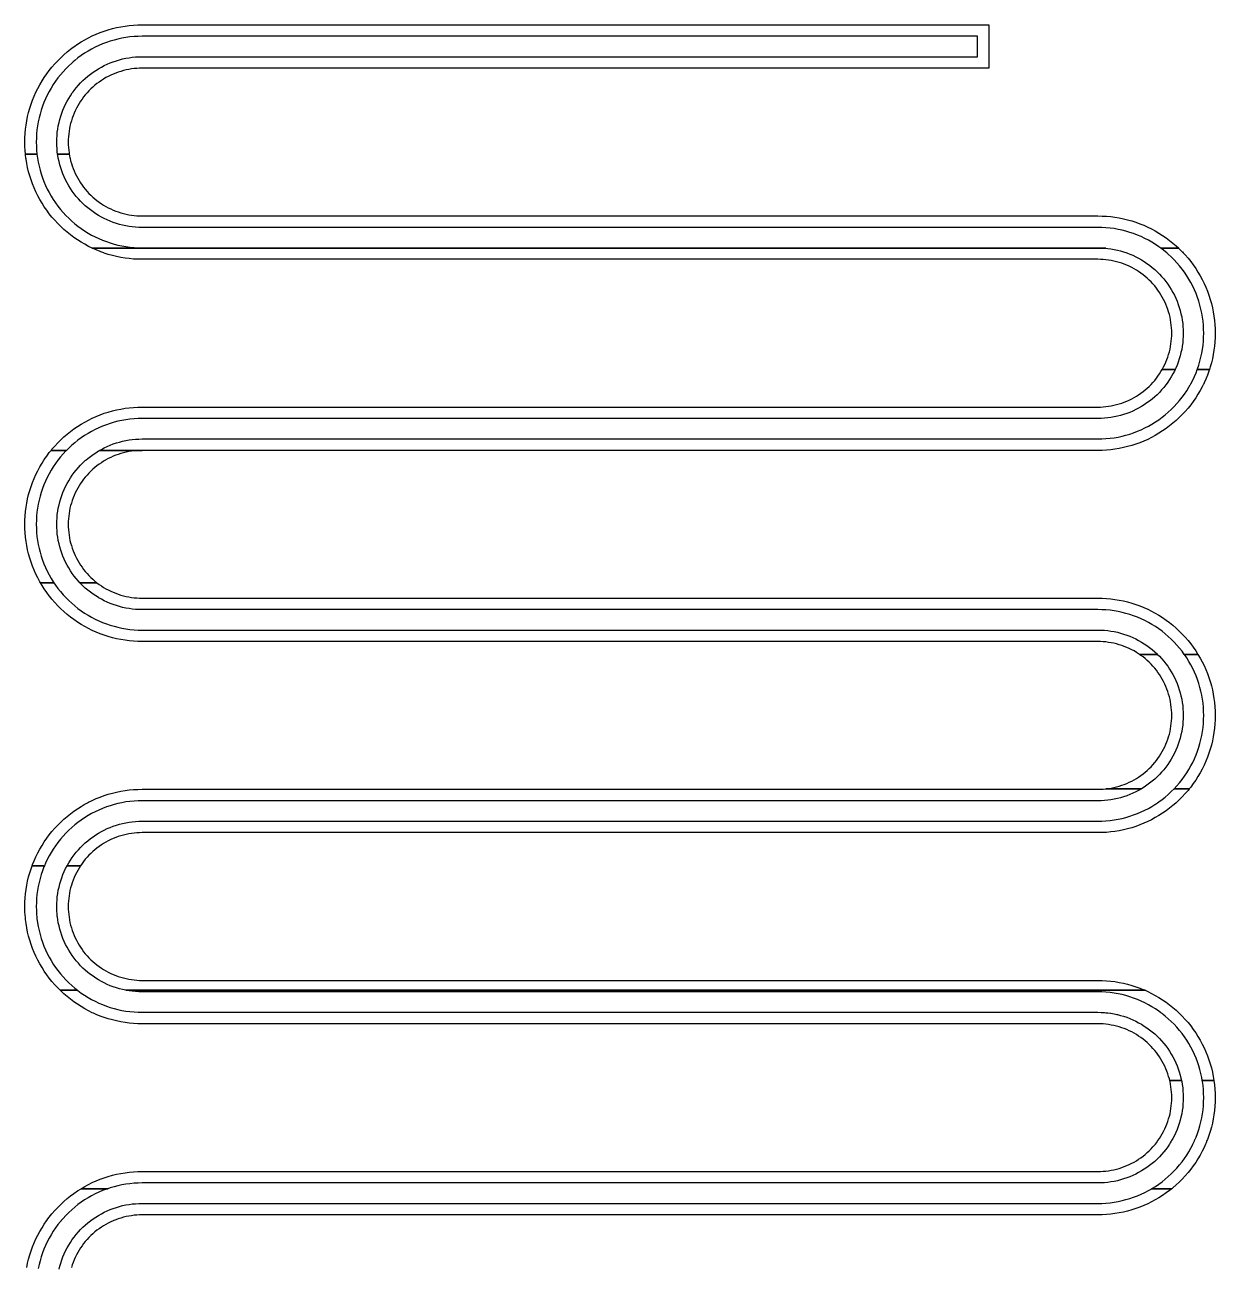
# Model space of a CAD drawing. Extents: x -4550 to 4550, y -4550 to 4550.
# Drawn here: x -2761 to -2139, y 703 to 1352 of the extents above; entities that cross this region are included whole.
import ezdxf

# ---------------------------------------------------------------- set-up
doc = ezdxf.new("R2010")
doc.units = 0
doc.layers.add('L1D0', color=3, linetype='CONTINUOUS')

msp = doc.modelspace()

# ---------------------------------------------------------------- linework, layer by layer
at = {"layer": 'L1D0'}
for points in [[(-2761.015, 1284.352), (-2761.186, 1286.222), (-2761.309, 1288.459), (-2761.35, 1290.7), (-2761.309, 1292.941), (-2761.186, 1295.178), (-2760.982, 1297.41), (-2760.696, 1299.633), (-2760.329, 1301.843), (-2759.882, 1304.039), (-2759.355, 1306.217), (-2758.749, 1308.375), (-2758.064, 1310.509), (-2757.302, 1312.616), (-2756.463, 1314.694), (-2755.549, 1316.74), (-2754.561, 1318.752), (-2753.5, 1320.726), (-2752.368, 1322.66), (-2751.166, 1324.551), (-2749.895, 1326.397), (-2748.558, 1328.196), (-2747.157, 1329.944), (-2745.692, 1331.64), (-2744.166, 1333.281), (-2742.581, 1334.866), (-2740.94, 1336.392), (-2739.244, 1337.857), (-2737.496, 1339.258), (-2736.1, 1340.295), (-2735.697, 1340.595), (-2733.851, 1341.866), (-2731.96, 1343.068), (-2730.026, 1344.2), (-2728.052, 1345.261), (-2726.04, 1346.249), (-2723.994, 1347.163), (-2721.916, 1348.002), (-2719.809, 1348.764), (-2717.675, 1349.449), (-2715.517, 1350.055), (-2713.339, 1350.582), (-2711.143, 1351.029), (-2708.933, 1351.396), (-2706.71, 1351.682), (-2704.478, 1351.886), (-2702.241, 1352.009), (-2700, 1352.05), (-2257, 1352.05), (-2257, 1329.35), (-2700, 1329.35), (-2701.412, 1329.324), (-2702.821, 1329.247), (-2704.227, 1329.118), (-2705.627, 1328.938), (-2707.02, 1328.707), (-2708.404, 1328.425), (-2709.776, 1328.093), (-2711.135, 1327.711), (-2712.479, 1327.28), (-2713.807, 1326.8), (-2715.116, 1326.271), (-2716.405, 1325.696), (-2717.672, 1325.073), (-2718.916, 1324.405), (-2720.134, 1323.691), (-2721.326, 1322.934), (-2722.489, 1322.134), (-2723.622, 1321.291), (-2724.723, 1320.408), (-2725.792, 1319.485), (-2726.826, 1318.524), (-2727.824, 1317.526), (-2728.785, 1316.492), (-2729.708, 1315.423), (-2730.591, 1314.322), (-2731.434, 1313.189), (-2732.234, 1312.026), (-2732.991, 1310.834), (-2733.705, 1309.616), (-2734.373, 1308.372), (-2734.996, 1307.105), (-2735.571, 1305.816), (-2736.1, 1304.507), (-2736.58, 1303.179), (-2737.011, 1301.835), (-2737.393, 1300.476), (-2737.725, 1299.104), (-2738.007, 1297.72), (-2738.238, 1296.327), (-2738.418, 1294.927), (-2738.547, 1293.521), (-2738.624, 1292.112), (-2738.65, 1290.7), (-2738.624, 1289.288), (-2738.547, 1287.879), (-2738.418, 1286.473), (-2738.238, 1285.073), (-2738.118, 1284.352), (-2744.19, 1284.352), (-2744.355, 1285.579), (-2744.519, 1287.282), (-2744.617, 1288.99), (-2744.65, 1290.7), (-2744.617, 1292.41), (-2744.519, 1294.118), (-2744.355, 1295.821), (-2744.127, 1297.516), (-2743.833, 1299.201), (-2743.476, 1300.874), (-2743.054, 1302.531), (-2742.569, 1304.172), (-2742.022, 1305.792), (-2741.413, 1307.391), (-2740.743, 1308.965), (-2740.014, 1310.512), (-2739.226, 1312.03), (-2738.38, 1313.517), (-2737.478, 1314.97), (-2736.521, 1316.388), (-2736.1, 1316.963), (-2735.51, 1317.768), (-2734.447, 1319.108), (-2733.334, 1320.407), (-2732.171, 1321.662), (-2730.962, 1322.871), (-2729.707, 1324.034), (-2728.408, 1325.147), (-2727.068, 1326.21), (-2725.688, 1327.221), (-2724.27, 1328.178), (-2722.817, 1329.08), (-2721.33, 1329.926), (-2719.812, 1330.714), (-2718.265, 1331.443), (-2716.691, 1332.113), (-2715.092, 1332.722), (-2713.472, 1333.269), (-2711.831, 1333.754), (-2710.174, 1334.176), (-2708.501, 1334.533), (-2706.816, 1334.827), (-2705.121, 1335.055), (-2703.418, 1335.219), (-2701.71, 1335.317), (-2700, 1335.35), (-2263, 1335.35), (-2263, 1346.05), (-2700, 1346.05), (-2702.12, 1346.009), (-2704.237, 1345.888), (-2706.348, 1345.685), (-2708.449, 1345.401), (-2710.538, 1345.038), (-2712.612, 1344.594), (-2714.667, 1344.071), (-2716.7, 1343.47), (-2718.709, 1342.792), (-2720.691, 1342.037), (-2722.642, 1341.207), (-2724.56, 1340.303), (-2726.442, 1339.326), (-2728.285, 1338.277), (-2730.086, 1337.159), (-2731.844, 1335.972), (-2733.555, 1334.719), (-2735.216, 1333.402), (-2736.1, 1332.644), (-2736.826, 1332.022), (-2738.381, 1330.581), (-2739.881, 1329.081), (-2741.322, 1327.526), (-2742.702, 1325.916), (-2744.019, 1324.255), (-2745.272, 1322.544), (-2746.459, 1320.786), (-2747.577, 1318.985), (-2748.626, 1317.142), (-2749.603, 1315.26), (-2750.507, 1313.342), (-2751.337, 1311.391), (-2752.092, 1309.409), (-2752.77, 1307.4), (-2753.371, 1305.367), (-2753.894, 1303.312), (-2754.338, 1301.238), (-2754.701, 1299.149), (-2754.985, 1297.048), (-2755.188, 1294.937), (-2755.309, 1292.82), (-2755.35, 1290.7), (-2755.309, 1288.58), (-2755.188, 1286.463), (-2754.985, 1284.352)], [(-2726.04, 1235.151), (-2728.052, 1236.139), (-2730.026, 1237.2), (-2731.96, 1238.332), (-2733.851, 1239.534), (-2735.697, 1240.805), (-2737.496, 1242.142), (-2739.244, 1243.543), (-2740.94, 1245.008), (-2742.581, 1246.534), (-2744.166, 1248.119), (-2745.692, 1249.76), (-2747.157, 1251.456), (-2748.558, 1253.204), (-2749.895, 1255.003), (-2751.166, 1256.849), (-2752.368, 1258.74), (-2753.5, 1260.674), (-2754.561, 1262.648), (-2755.549, 1264.66), (-2756.463, 1266.706), (-2757.302, 1268.784), (-2758.064, 1270.891), (-2758.749, 1273.025), (-2759.355, 1275.183), (-2759.882, 1277.361), (-2760.329, 1279.557), (-2760.696, 1281.767), (-2760.751, 1282.199), (-2760.758, 1282.251), (-2760.982, 1283.99), (-2761.015, 1284.352), (-2754.985, 1284.352), (-2754.701, 1282.251), (-2754.692, 1282.199), (-2754.338, 1280.162), (-2753.894, 1278.088), (-2753.371, 1276.033), (-2752.77, 1274), (-2752.092, 1271.991), (-2751.337, 1270.009), (-2750.507, 1268.058), (-2749.603, 1266.14), (-2748.626, 1264.258), (-2747.577, 1262.415), (-2746.459, 1260.614), (-2745.272, 1258.856), (-2744.019, 1257.145), (-2742.702, 1255.484), (-2741.322, 1253.874), (-2739.881, 1252.319), (-2738.381, 1250.819), (-2736.826, 1249.378), (-2735.216, 1247.998), (-2733.555, 1246.681), (-2731.844, 1245.428), (-2730.086, 1244.241), (-2728.285, 1243.123), (-2726.442, 1242.074), (-2724.56, 1241.097), (-2722.642, 1240.193), (-2720.691, 1239.363), (-2718.709, 1238.608), (-2716.7, 1237.93), (-2714.667, 1237.329), (-2712.612, 1236.806), (-2710.538, 1236.362), (-2708.449, 1235.999), (-2706.348, 1235.715), (-2704.237, 1235.512), (-2702.12, 1235.391), (-2700, 1235.35), (-2200, 1235.35), (-2198.29, 1235.317), (-2196.582, 1235.219), (-2195.876, 1235.151)], [(-2167.035, 1235.151), (-2168.156, 1235.972), (-2169.914, 1237.159), (-2171.715, 1238.277), (-2173.558, 1239.326), (-2175.44, 1240.303), (-2177.358, 1241.207), (-2179.309, 1242.037), (-2181.291, 1242.792), (-2183.3, 1243.47), (-2185.333, 1244.071), (-2187.388, 1244.594), (-2189.462, 1245.038), (-2191.551, 1245.401), (-2193.652, 1245.685), (-2195.763, 1245.888), (-2197.88, 1246.009), (-2200, 1246.05), (-2700, 1246.05), (-2701.71, 1246.083), (-2703.418, 1246.181), (-2705.121, 1246.345), (-2706.816, 1246.573), (-2708.501, 1246.867), (-2710.174, 1247.224), (-2711.831, 1247.646), (-2713.472, 1248.131), (-2715.092, 1248.678), (-2716.691, 1249.287), (-2718.265, 1249.957), (-2719.812, 1250.686), (-2721.33, 1251.474), (-2722.817, 1252.32), (-2724.27, 1253.222), (-2725.688, 1254.179), (-2727.068, 1255.19), (-2728.408, 1256.253), (-2729.707, 1257.366), (-2730.962, 1258.529), (-2732.171, 1259.738), (-2733.334, 1260.993), (-2734.447, 1262.292), (-2735.51, 1263.632), (-2736.521, 1265.012), (-2737.478, 1266.43), (-2738.38, 1267.883), (-2739.226, 1269.37), (-2740.014, 1270.888), (-2740.743, 1272.435), (-2741.413, 1274.009), (-2742.022, 1275.608), (-2742.569, 1277.228), (-2743.054, 1278.869), (-2743.476, 1280.526), (-2743.833, 1282.199), (-2743.842, 1282.251), (-2744.127, 1283.884), (-2744.19, 1284.352), (-2738.118, 1284.352), (-2738.007, 1283.68), (-2737.725, 1282.296), (-2737.714, 1282.251), (-2737.701, 1282.199), (-2737.393, 1280.924), (-2737.011, 1279.565), (-2736.58, 1278.221), (-2736.1, 1276.893), (-2735.571, 1275.584), (-2734.996, 1274.295), (-2734.373, 1273.028), (-2733.705, 1271.784), (-2732.991, 1270.566), (-2732.234, 1269.374), (-2731.434, 1268.211), (-2730.591, 1267.078), (-2729.708, 1265.977), (-2728.785, 1264.908), (-2727.824, 1263.874), (-2726.826, 1262.876), (-2725.792, 1261.915), (-2724.723, 1260.992), (-2723.622, 1260.109), (-2722.489, 1259.266), (-2721.326, 1258.466), (-2720.134, 1257.709), (-2718.916, 1256.995), (-2717.672, 1256.327), (-2716.405, 1255.704), (-2715.116, 1255.129), (-2713.807, 1254.6), (-2712.479, 1254.12), (-2711.135, 1253.689), (-2709.776, 1253.307), (-2708.404, 1252.975), (-2707.02, 1252.693), (-2705.627, 1252.462), (-2704.227, 1252.282), (-2702.821, 1252.153), (-2701.412, 1252.076), (-2700, 1252.05), (-2200, 1252.05), (-2197.759, 1252.009), (-2195.522, 1251.886), (-2193.29, 1251.682), (-2191.067, 1251.396), (-2188.857, 1251.029), (-2186.661, 1250.582), (-2184.483, 1250.055), (-2182.325, 1249.449), (-2180.191, 1248.764), (-2178.084, 1248.002), (-2176.006, 1247.163), (-2173.96, 1246.249), (-2171.948, 1245.261), (-2169.974, 1244.2), (-2168.04, 1243.068), (-2166.149, 1241.866), (-2164.303, 1240.595), (-2162.504, 1239.258), (-2160.756, 1237.857), (-2159.06, 1236.392), (-2157.725, 1235.151)], [(-2166.295, 1171.784), (-2165.627, 1173.028), (-2165.004, 1174.295), (-2164.429, 1175.584), (-2163.9, 1176.893), (-2163.42, 1178.221), (-2162.989, 1179.565), (-2162.607, 1180.924), (-2162.275, 1182.296), (-2161.993, 1183.68), (-2161.762, 1185.073), (-2161.582, 1186.473), (-2161.453, 1187.879), (-2161.376, 1189.288), (-2161.35, 1190.7), (-2161.376, 1192.112), (-2161.453, 1193.521), (-2161.582, 1194.927), (-2161.762, 1196.327), (-2161.993, 1197.72), (-2162.275, 1199.104), (-2162.607, 1200.476), (-2162.989, 1201.835), (-2163.42, 1203.179), (-2163.9, 1204.507), (-2164.429, 1205.816), (-2165.004, 1207.105), (-2165.627, 1208.372), (-2166.295, 1209.616), (-2167.009, 1210.834), (-2167.766, 1212.026), (-2168.566, 1213.189), (-2169.409, 1214.322), (-2170.292, 1215.423), (-2171.215, 1216.492), (-2172.176, 1217.526), (-2173.174, 1218.524), (-2174.208, 1219.485), (-2175.277, 1220.408), (-2176.378, 1221.291), (-2177.511, 1222.134), (-2178.674, 1222.934), (-2179.866, 1223.691), (-2181.084, 1224.405), (-2182.328, 1225.073), (-2183.595, 1225.696), (-2184.884, 1226.271), (-2186.193, 1226.8), (-2187.521, 1227.28), (-2188.865, 1227.711), (-2190.224, 1228.093), (-2191.596, 1228.425), (-2192.98, 1228.707), (-2194.373, 1228.938), (-2195.773, 1229.118), (-2197.179, 1229.247), (-2198.588, 1229.324), (-2200, 1229.35), (-2700, 1229.35), (-2702.241, 1229.391), (-2704.478, 1229.514), (-2706.71, 1229.718), (-2708.933, 1230.004), (-2711.143, 1230.371), (-2713.339, 1230.818), (-2715.517, 1231.345), (-2717.675, 1231.951), (-2719.809, 1232.636), (-2720.047, 1232.722), (-2721.559, 1233.269), (-2721.916, 1233.398), (-2723.994, 1234.237), (-2726.04, 1235.151), (-2195.876, 1235.151), (-2194.879, 1235.055), (-2193.184, 1234.827), (-2191.499, 1234.533), (-2189.826, 1234.176), (-2188.169, 1233.754), (-2186.528, 1233.269), (-2184.908, 1232.722), (-2183.309, 1232.113), (-2181.735, 1231.443), (-2180.188, 1230.714), (-2178.67, 1229.926), (-2177.183, 1229.08), (-2175.73, 1228.178), (-2174.312, 1227.221), (-2172.932, 1226.21), (-2171.592, 1225.147), (-2170.293, 1224.034), (-2169.038, 1222.871), (-2167.829, 1221.662), (-2166.666, 1220.407), (-2165.553, 1219.108), (-2164.49, 1217.768), (-2163.479, 1216.388), (-2162.522, 1214.97), (-2161.62, 1213.517), (-2160.774, 1212.03), (-2159.986, 1210.512), (-2159.257, 1208.965), (-2158.587, 1207.391), (-2157.978, 1205.792), (-2157.431, 1204.172), (-2156.946, 1202.531), (-2156.524, 1200.874), (-2156.167, 1199.201), (-2155.873, 1197.516), (-2155.645, 1195.821), (-2155.481, 1194.118), (-2155.383, 1192.41), (-2155.35, 1190.7), (-2155.383, 1188.99), (-2155.481, 1187.282), (-2155.645, 1185.579), (-2155.873, 1183.884), (-2156.167, 1182.199), (-2156.524, 1180.526), (-2156.946, 1178.869), (-2157.431, 1177.228), (-2157.978, 1175.608), (-2158.587, 1174.009), (-2159.257, 1172.435), (-2159.564, 1171.784)], [(-2147.987, 1171.784), (-2147.908, 1171.991), (-2147.23, 1174), (-2146.629, 1176.033), (-2146.106, 1178.088), (-2145.662, 1180.162), (-2145.299, 1182.251), (-2145.015, 1184.352), (-2144.812, 1186.463), (-2144.691, 1188.58), (-2144.65, 1190.7), (-2144.691, 1192.82), (-2144.812, 1194.937), (-2145.015, 1197.048), (-2145.299, 1199.149), (-2145.662, 1201.238), (-2146.106, 1203.312), (-2146.629, 1205.367), (-2147.23, 1207.4), (-2147.908, 1209.409), (-2148.663, 1211.391), (-2149.493, 1213.342), (-2150.397, 1215.26), (-2151.374, 1217.142), (-2152.423, 1218.985), (-2153.541, 1220.786), (-2154.728, 1222.544), (-2155.981, 1224.255), (-2157.298, 1225.916), (-2158.678, 1227.526), (-2160.119, 1229.081), (-2161.619, 1230.581), (-2163.174, 1232.022), (-2163.991, 1232.722), (-2164.629, 1233.269), (-2164.784, 1233.402), (-2166.445, 1234.719), (-2167.035, 1235.151), (-2157.725, 1235.151), (-2157.419, 1234.866), (-2155.834, 1233.281), (-2155.823, 1233.269), (-2155.314, 1232.722), (-2154.308, 1231.64), (-2152.843, 1229.944), (-2151.442, 1228.196), (-2150.105, 1226.397), (-2148.834, 1224.551), (-2147.632, 1222.66), (-2146.5, 1220.726), (-2145.439, 1218.752), (-2144.451, 1216.74), (-2143.537, 1214.694), (-2142.698, 1212.616), (-2141.936, 1210.509), (-2141.251, 1208.375), (-2140.645, 1206.217), (-2140.118, 1204.039), (-2139.671, 1201.843), (-2139.304, 1199.633), (-2139.018, 1197.41), (-2138.814, 1195.178), (-2138.691, 1192.941), (-2138.65, 1190.7), (-2138.691, 1188.459), (-2138.814, 1186.222), (-2139.018, 1183.99), (-2139.304, 1181.767), (-2139.671, 1179.557), (-2140.118, 1177.361), (-2140.645, 1175.183), (-2141.251, 1173.025), (-2141.649, 1171.784)], [(-2747.633, 1129.35), (-2747.157, 1129.944), (-2745.692, 1131.64), (-2744.166, 1133.281), (-2742.581, 1134.866), (-2740.94, 1136.392), (-2739.244, 1137.857), (-2737.496, 1139.258), (-2735.697, 1140.595), (-2733.851, 1141.866), (-2731.96, 1143.068), (-2730.026, 1144.2), (-2728.052, 1145.261), (-2726.04, 1146.249), (-2723.994, 1147.163), (-2721.916, 1148.002), (-2719.809, 1148.764), (-2717.675, 1149.449), (-2715.517, 1150.055), (-2713.339, 1150.582), (-2711.143, 1151.029), (-2708.933, 1151.396), (-2706.71, 1151.682), (-2704.478, 1151.886), (-2702.241, 1152.009), (-2700, 1152.05), (-2200, 1152.05), (-2198.588, 1152.076), (-2197.179, 1152.153), (-2195.773, 1152.282), (-2194.373, 1152.462), (-2192.98, 1152.693), (-2191.596, 1152.975), (-2190.224, 1153.307), (-2188.865, 1153.689), (-2187.521, 1154.12), (-2186.193, 1154.6), (-2184.884, 1155.129), (-2183.595, 1155.704), (-2182.328, 1156.327), (-2181.084, 1156.995), (-2179.866, 1157.709), (-2178.674, 1158.466), (-2177.511, 1159.266), (-2176.378, 1160.109), (-2175.277, 1160.992), (-2174.208, 1161.915), (-2173.174, 1162.876), (-2172.176, 1163.874), (-2171.215, 1164.908), (-2170.292, 1165.977), (-2169.409, 1167.078), (-2168.566, 1168.211), (-2167.766, 1169.374), (-2167.009, 1170.566), (-2166.295, 1171.784), (-2159.564, 1171.784), (-2159.986, 1170.888), (-2160.774, 1169.37), (-2161.62, 1167.883), (-2162.522, 1166.43), (-2163.479, 1165.012), (-2164.313, 1163.874), (-2164.49, 1163.632), (-2165.553, 1162.292), (-2166.666, 1160.993), (-2167.829, 1159.738), (-2169.038, 1158.529), (-2170.293, 1157.366), (-2171.592, 1156.253), (-2172.932, 1155.19), (-2174.312, 1154.179), (-2175.73, 1153.222), (-2177.183, 1152.32), (-2178.67, 1151.474), (-2180.188, 1150.686), (-2181.735, 1149.957), (-2183.309, 1149.287), (-2184.908, 1148.678), (-2186.528, 1148.131), (-2188.169, 1147.646), (-2189.826, 1147.224), (-2191.499, 1146.867), (-2193.184, 1146.573), (-2194.879, 1146.345), (-2196.582, 1146.181), (-2198.29, 1146.083), (-2200, 1146.05), (-2700, 1146.05), (-2702.12, 1146.009), (-2704.237, 1145.888), (-2706.348, 1145.685), (-2708.449, 1145.401), (-2710.538, 1145.038), (-2712.612, 1144.594), (-2714.667, 1144.071), (-2716.7, 1143.47), (-2718.709, 1142.792), (-2720.691, 1142.037), (-2722.642, 1141.207), (-2724.56, 1140.303), (-2726.442, 1139.326), (-2728.285, 1138.277), (-2730.086, 1137.159), (-2731.844, 1135.972), (-2733.555, 1134.719), (-2735.216, 1133.402), (-2736.826, 1132.022), (-2738.381, 1130.581), (-2739.612, 1129.35)], [(-2722.342, 1129.35), (-2721.33, 1129.926), (-2719.812, 1130.714), (-2718.265, 1131.443), (-2716.691, 1132.113), (-2715.092, 1132.722), (-2713.472, 1133.269), (-2711.831, 1133.754), (-2710.174, 1134.176), (-2708.501, 1134.533), (-2706.816, 1134.827), (-2705.121, 1135.055), (-2703.418, 1135.219), (-2701.71, 1135.317), (-2700, 1135.35), (-2200, 1135.35), (-2197.88, 1135.391), (-2195.763, 1135.512), (-2193.652, 1135.715), (-2191.551, 1135.999), (-2189.462, 1136.362), (-2187.388, 1136.806), (-2185.333, 1137.329), (-2183.3, 1137.93), (-2181.291, 1138.608), (-2179.309, 1139.363), (-2177.358, 1140.193), (-2175.44, 1141.097), (-2173.558, 1142.074), (-2171.715, 1143.123), (-2169.914, 1144.241), (-2168.156, 1145.428), (-2166.445, 1146.681), (-2164.784, 1147.998), (-2163.174, 1149.378), (-2161.619, 1150.819), (-2160.119, 1152.319), (-2158.678, 1153.874), (-2157.298, 1155.484), (-2155.981, 1157.145), (-2154.728, 1158.856), (-2153.541, 1160.614), (-2152.423, 1162.415), (-2151.731, 1163.632), (-2151.593, 1163.874), (-2151.374, 1164.258), (-2150.397, 1166.14), (-2149.493, 1168.058), (-2148.663, 1170.009), (-2147.987, 1171.784), (-2141.649, 1171.784), (-2141.936, 1170.891), (-2142.698, 1168.784), (-2143.537, 1166.706), (-2144.451, 1164.66), (-2144.837, 1163.874), (-2144.956, 1163.632), (-2145.439, 1162.648), (-2146.5, 1160.674), (-2147.632, 1158.74), (-2148.834, 1156.849), (-2150.105, 1155.003), (-2151.442, 1153.204), (-2152.843, 1151.456), (-2154.308, 1149.76), (-2155.834, 1148.119), (-2157.419, 1146.534), (-2159.06, 1145.008), (-2160.756, 1143.543), (-2162.504, 1142.142), (-2164.303, 1140.805), (-2166.149, 1139.534), (-2168.04, 1138.332), (-2169.974, 1137.2), (-2171.948, 1136.139), (-2173.96, 1135.151), (-2176.006, 1134.237), (-2178.084, 1133.398), (-2180.191, 1132.636), (-2182.325, 1131.951), (-2184.483, 1131.345), (-2186.661, 1130.818), (-2188.857, 1130.371), (-2191.067, 1130.004), (-2193.29, 1129.718), (-2195.522, 1129.514), (-2197.759, 1129.391), (-2200, 1129.35)], [(-2753.169, 1060.109), (-2753.5, 1060.674), (-2754.561, 1062.648), (-2755.549, 1064.66), (-2756.463, 1066.706), (-2757.302, 1068.784), (-2758.064, 1070.891), (-2758.749, 1073.025), (-2759.355, 1075.183), (-2759.882, 1077.361), (-2760.329, 1079.557), (-2760.696, 1081.767), (-2760.982, 1083.99), (-2761.186, 1086.222), (-2761.309, 1088.459), (-2761.35, 1090.7), (-2761.309, 1092.941), (-2761.186, 1095.178), (-2760.982, 1097.41), (-2760.696, 1099.633), (-2760.329, 1101.843), (-2759.882, 1104.039), (-2759.355, 1106.217), (-2758.749, 1108.375), (-2758.064, 1110.509), (-2757.302, 1112.616), (-2756.463, 1114.694), (-2755.549, 1116.74), (-2754.561, 1118.752), (-2753.5, 1120.726), (-2752.368, 1122.66), (-2751.354, 1124.255), (-2751.259, 1124.405), (-2751.166, 1124.551), (-2749.895, 1126.397), (-2748.558, 1128.196), (-2747.633, 1129.35), (-2739.612, 1129.35), (-2739.881, 1129.081), (-2741.322, 1127.526), (-2742.702, 1125.916), (-2743.9, 1124.405), (-2744.019, 1124.255), (-2745.272, 1122.544), (-2746.459, 1120.786), (-2747.577, 1118.985), (-2748.626, 1117.142), (-2749.603, 1115.26), (-2750.507, 1113.342), (-2751.337, 1111.391), (-2752.092, 1109.409), (-2752.77, 1107.4), (-2753.371, 1105.367), (-2753.894, 1103.312), (-2754.338, 1101.238), (-2754.701, 1099.149), (-2754.985, 1097.048), (-2755.188, 1094.937), (-2755.309, 1092.82), (-2755.35, 1090.7), (-2755.309, 1088.58), (-2755.188, 1086.463), (-2754.985, 1084.352), (-2754.701, 1082.251), (-2754.338, 1080.162), (-2753.894, 1078.088), (-2753.371, 1076.033), (-2752.77, 1074), (-2752.092, 1071.991), (-2751.337, 1070.009), (-2750.507, 1068.058), (-2749.603, 1066.14), (-2748.626, 1064.258), (-2747.577, 1062.415), (-2746.459, 1060.614), (-2746.118, 1060.109)], [(-2732.515, 1060.109), (-2733.334, 1060.993), (-2734.447, 1062.292), (-2735.51, 1063.632), (-2736.521, 1065.012), (-2737.478, 1066.43), (-2738.38, 1067.883), (-2739.226, 1069.37), (-2740.014, 1070.888), (-2740.743, 1072.435), (-2741.413, 1074.009), (-2742.022, 1075.608), (-2742.569, 1077.228), (-2743.054, 1078.869), (-2743.476, 1080.526), (-2743.833, 1082.199), (-2744.127, 1083.884), (-2744.355, 1085.579), (-2744.519, 1087.282), (-2744.617, 1088.99), (-2744.65, 1090.7), (-2744.617, 1092.41), (-2744.519, 1094.118), (-2744.355, 1095.821), (-2744.127, 1097.516), (-2743.833, 1099.201), (-2743.476, 1100.874), (-2743.054, 1102.531), (-2742.569, 1104.172), (-2742.022, 1105.792), (-2741.413, 1107.391), (-2740.743, 1108.965), (-2740.014, 1110.512), (-2739.226, 1112.03), (-2738.38, 1113.517), (-2737.478, 1114.97), (-2736.521, 1116.388), (-2735.51, 1117.768), (-2734.447, 1119.108), (-2733.334, 1120.407), (-2732.171, 1121.662), (-2730.962, 1122.871), (-2729.707, 1124.034), (-2729.449, 1124.255), (-2729.274, 1124.405), (-2728.408, 1125.147), (-2727.068, 1126.21), (-2725.688, 1127.221), (-2724.27, 1128.178), (-2722.817, 1129.08), (-2722.342, 1129.35), (-2700, 1129.35), (-2701.412, 1129.324), (-2702.821, 1129.247), (-2704.227, 1129.118), (-2705.627, 1128.938), (-2707.02, 1128.707), (-2708.404, 1128.425), (-2709.776, 1128.093), (-2711.135, 1127.711), (-2712.479, 1127.28), (-2713.807, 1126.8), (-2715.116, 1126.271), (-2716.405, 1125.696), (-2717.672, 1125.073), (-2718.916, 1124.405), (-2719.172, 1124.255), (-2720.134, 1123.691), (-2721.326, 1122.934), (-2722.489, 1122.134), (-2723.622, 1121.291), (-2724.723, 1120.408), (-2725.792, 1119.485), (-2726.826, 1118.524), (-2727.824, 1117.526), (-2728.785, 1116.492), (-2729.708, 1115.423), (-2730.591, 1114.322), (-2731.434, 1113.189), (-2732.234, 1112.026), (-2732.991, 1110.834), (-2733.705, 1109.616), (-2734.373, 1108.372), (-2734.996, 1107.105), (-2735.571, 1105.816), (-2736.1, 1104.507), (-2736.58, 1103.179), (-2737.011, 1101.835), (-2737.393, 1100.476), (-2737.725, 1099.104), (-2738.007, 1097.72), (-2738.238, 1096.327), (-2738.418, 1094.927), (-2738.547, 1093.521), (-2738.624, 1092.112), (-2738.65, 1090.7), (-2738.624, 1089.288), (-2738.547, 1087.879), (-2738.418, 1086.473), (-2738.238, 1085.073), (-2738.007, 1083.68), (-2737.725, 1082.296), (-2737.393, 1080.924), (-2737.011, 1079.565), (-2736.58, 1078.221), (-2736.1, 1076.893), (-2735.571, 1075.584), (-2734.996, 1074.295), (-2734.373, 1073.028), (-2733.705, 1071.784), (-2732.991, 1070.566), (-2732.234, 1069.374), (-2731.434, 1068.211), (-2730.591, 1067.078), (-2729.708, 1065.977), (-2728.785, 1064.908), (-2727.824, 1063.874), (-2726.826, 1062.876), (-2725.792, 1061.915), (-2724.723, 1060.992), (-2723.622, 1060.109)], [(-2178.276, 1022.66), (-2178.674, 1022.934), (-2179.866, 1023.691), (-2181.084, 1024.405), (-2182.328, 1025.073), (-2183.595, 1025.696), (-2184.884, 1026.271), (-2186.193, 1026.8), (-2187.521, 1027.28), (-2188.865, 1027.711), (-2190.224, 1028.093), (-2191.596, 1028.425), (-2192.98, 1028.707), (-2194.373, 1028.938), (-2195.773, 1029.118), (-2197.179, 1029.247), (-2198.588, 1029.324), (-2200, 1029.35), (-2700, 1029.35), (-2702.241, 1029.391), (-2704.478, 1029.514), (-2706.71, 1029.718), (-2708.933, 1030.004), (-2711.143, 1030.371), (-2713.339, 1030.818), (-2715.517, 1031.345), (-2717.675, 1031.951), (-2719.809, 1032.636), (-2721.916, 1033.398), (-2723.994, 1034.237), (-2726.04, 1035.151), (-2728.052, 1036.139), (-2730.026, 1037.2), (-2731.96, 1038.332), (-2733.851, 1039.534), (-2735.697, 1040.805), (-2737.496, 1042.142), (-2739.244, 1043.543), (-2740.94, 1045.008), (-2742.581, 1046.534), (-2744.166, 1048.119), (-2745.692, 1049.76), (-2747.157, 1051.456), (-2747.633, 1052.05), (-2747.654, 1052.076), (-2748.558, 1053.204), (-2749.895, 1055.003), (-2751.166, 1056.849), (-2752.368, 1058.74), (-2753.169, 1060.109), (-2746.118, 1060.109), (-2745.272, 1058.856), (-2744.019, 1057.145), (-2742.702, 1055.484), (-2741.322, 1053.874), (-2739.881, 1052.319), (-2738.381, 1050.819), (-2736.826, 1049.378), (-2735.216, 1047.998), (-2733.555, 1046.681), (-2731.844, 1045.428), (-2730.086, 1044.241), (-2728.285, 1043.123), (-2726.442, 1042.074), (-2724.56, 1041.097), (-2722.642, 1040.193), (-2720.691, 1039.363), (-2718.709, 1038.608), (-2716.7, 1037.93), (-2714.667, 1037.329), (-2712.612, 1036.806), (-2710.538, 1036.362), (-2708.449, 1035.999), (-2706.348, 1035.715), (-2704.237, 1035.512), (-2702.12, 1035.391), (-2700, 1035.35), (-2200, 1035.35), (-2198.29, 1035.317), (-2196.582, 1035.219), (-2194.879, 1035.055), (-2193.184, 1034.827), (-2191.499, 1034.533), (-2189.826, 1034.176), (-2188.169, 1033.754), (-2186.528, 1033.269), (-2184.908, 1032.722), (-2183.309, 1032.113), (-2181.735, 1031.443), (-2180.188, 1030.714), (-2178.67, 1029.926), (-2177.183, 1029.08), (-2175.73, 1028.178), (-2174.312, 1027.221), (-2172.932, 1026.21), (-2171.592, 1025.147), (-2170.293, 1024.034), (-2169.038, 1022.871), (-2168.827, 1022.66)], [(-2154.813, 1022.66), (-2155.981, 1024.255), (-2157.298, 1025.916), (-2158.678, 1027.526), (-2160.119, 1029.081), (-2161.619, 1030.581), (-2163.174, 1032.022), (-2164.784, 1033.402), (-2166.445, 1034.719), (-2168.156, 1035.972), (-2169.914, 1037.159), (-2171.715, 1038.277), (-2173.558, 1039.326), (-2175.44, 1040.303), (-2177.358, 1041.207), (-2179.309, 1042.037), (-2181.291, 1042.792), (-2183.3, 1043.47), (-2185.333, 1044.071), (-2187.388, 1044.594), (-2189.462, 1045.038), (-2191.551, 1045.401), (-2193.652, 1045.685), (-2195.763, 1045.888), (-2197.88, 1046.009), (-2200, 1046.05), (-2700, 1046.05), (-2701.71, 1046.083), (-2703.418, 1046.181), (-2705.121, 1046.345), (-2706.816, 1046.573), (-2708.501, 1046.867), (-2710.174, 1047.224), (-2711.831, 1047.646), (-2713.472, 1048.131), (-2715.092, 1048.678), (-2716.691, 1049.287), (-2718.265, 1049.957), (-2719.812, 1050.686), (-2721.33, 1051.474), (-2722.342, 1052.05), (-2722.388, 1052.076), (-2722.817, 1052.32), (-2724.27, 1053.222), (-2725.688, 1054.179), (-2727.068, 1055.19), (-2728.408, 1056.253), (-2729.707, 1057.366), (-2730.962, 1058.529), (-2732.171, 1059.738), (-2732.515, 1060.109), (-2723.622, 1060.109), (-2722.489, 1059.266), (-2721.326, 1058.466), (-2720.134, 1057.709), (-2718.916, 1056.995), (-2717.672, 1056.327), (-2716.405, 1055.704), (-2715.116, 1055.129), (-2713.807, 1054.6), (-2712.479, 1054.12), (-2711.135, 1053.689), (-2709.776, 1053.307), (-2708.404, 1052.975), (-2707.02, 1052.693), (-2705.627, 1052.462), (-2704.227, 1052.282), (-2702.821, 1052.153), (-2701.412, 1052.076), (-2700, 1052.05), (-2200, 1052.05), (-2197.759, 1052.009), (-2195.522, 1051.886), (-2193.29, 1051.682), (-2191.067, 1051.396), (-2188.857, 1051.029), (-2186.661, 1050.582), (-2184.483, 1050.055), (-2182.325, 1049.449), (-2180.191, 1048.764), (-2178.084, 1048.002), (-2176.006, 1047.163), (-2173.96, 1046.249), (-2171.948, 1045.261), (-2169.974, 1044.2), (-2168.04, 1043.068), (-2166.149, 1041.866), (-2164.303, 1040.595), (-2162.504, 1039.258), (-2160.756, 1037.857), (-2159.06, 1036.392), (-2157.419, 1034.866), (-2155.834, 1033.281), (-2154.308, 1031.64), (-2152.843, 1029.944), (-2151.442, 1028.196), (-2150.105, 1026.397), (-2148.834, 1024.551), (-2147.632, 1022.66)], [(-2195.773, 952.282), (-2194.373, 952.462), (-2192.98, 952.693), (-2191.596, 952.975), (-2190.224, 953.307), (-2188.865, 953.689), (-2187.521, 954.12), (-2186.193, 954.6), (-2184.884, 955.129), (-2183.595, 955.704), (-2182.328, 956.327), (-2181.084, 956.995), (-2179.866, 957.709), (-2178.674, 958.466), (-2177.511, 959.266), (-2176.378, 960.109), (-2175.277, 960.992), (-2174.208, 961.915), (-2173.174, 962.876), (-2172.176, 963.874), (-2171.215, 964.908), (-2170.292, 965.977), (-2169.409, 967.078), (-2168.566, 968.211), (-2167.766, 969.374), (-2167.009, 970.566), (-2166.295, 971.784), (-2165.627, 973.028), (-2165.004, 974.295), (-2164.429, 975.584), (-2163.9, 976.893), (-2163.42, 978.221), (-2162.989, 979.565), (-2162.607, 980.924), (-2162.275, 982.296), (-2161.993, 983.68), (-2161.762, 985.073), (-2161.582, 986.473), (-2161.453, 987.879), (-2161.376, 989.288), (-2161.35, 990.7), (-2161.376, 992.112), (-2161.453, 993.521), (-2161.582, 994.927), (-2161.762, 996.327), (-2161.993, 997.72), (-2162.275, 999.104), (-2162.607, 1000.476), (-2162.989, 1001.835), (-2163.42, 1003.179), (-2163.9, 1004.507), (-2164.429, 1005.816), (-2165.004, 1007.105), (-2165.145, 1007.391), (-2165.149, 1007.4), (-2165.627, 1008.372), (-2166.295, 1009.616), (-2167.009, 1010.834), (-2167.766, 1012.026), (-2168.566, 1013.189), (-2169.409, 1014.322), (-2170.292, 1015.423), (-2171.215, 1016.492), (-2172.176, 1017.526), (-2173.174, 1018.524), (-2174.208, 1019.485), (-2175.277, 1020.408), (-2176.378, 1021.291), (-2177.511, 1022.134), (-2178.276, 1022.66), (-2168.827, 1022.66), (-2167.829, 1021.662), (-2166.666, 1020.407), (-2165.553, 1019.108), (-2164.49, 1017.768), (-2163.479, 1016.388), (-2162.522, 1014.97), (-2161.62, 1013.517), (-2160.774, 1012.03), (-2159.986, 1010.512), (-2159.257, 1008.965), (-2158.591, 1007.4), (-2158.587, 1007.391), (-2157.978, 1005.792), (-2157.431, 1004.172), (-2156.946, 1002.531), (-2156.524, 1000.874), (-2156.167, 999.201), (-2155.873, 997.516), (-2155.645, 995.821), (-2155.481, 994.118), (-2155.383, 992.41), (-2155.35, 990.7), (-2155.383, 988.99), (-2155.481, 987.282), (-2155.645, 985.579), (-2155.873, 983.884), (-2156.167, 982.199), (-2156.524, 980.526), (-2156.946, 978.869), (-2157.431, 977.228), (-2157.978, 975.608), (-2158.587, 974.009), (-2159.257, 972.435), (-2159.986, 970.888), (-2160.774, 969.37), (-2161.62, 967.883), (-2162.522, 966.43), (-2163.479, 965.012), (-2164.49, 963.632), (-2165.553, 962.292), (-2166.666, 960.993), (-2167.829, 959.738), (-2169.038, 958.529), (-2170.293, 957.366), (-2171.592, 956.253), (-2172.932, 955.19), (-2174.312, 954.179), (-2175.73, 953.222), (-2177.183, 952.32), (-2177.25, 952.282)], [(-2160.156, 952.282), (-2160.119, 952.319), (-2158.678, 953.874), (-2157.298, 955.484), (-2155.981, 957.145), (-2154.728, 958.856), (-2153.541, 960.614), (-2152.423, 962.415), (-2151.374, 964.258), (-2150.397, 966.14), (-2149.493, 968.058), (-2148.663, 970.009), (-2147.908, 971.991), (-2147.23, 974), (-2146.629, 976.033), (-2146.106, 978.088), (-2145.662, 980.162), (-2145.299, 982.251), (-2145.015, 984.352), (-2144.812, 986.463), (-2144.691, 988.58), (-2144.65, 990.7), (-2144.691, 992.82), (-2144.812, 994.937), (-2145.015, 997.048), (-2145.299, 999.149), (-2145.662, 1001.238), (-2146.106, 1003.312), (-2146.629, 1005.367), (-2147.227, 1007.391), (-2147.23, 1007.4), (-2147.908, 1009.409), (-2148.663, 1011.391), (-2149.493, 1013.342), (-2150.397, 1015.26), (-2151.374, 1017.142), (-2152.423, 1018.985), (-2153.541, 1020.786), (-2154.728, 1022.544), (-2154.813, 1022.66), (-2147.632, 1022.66), (-2146.5, 1020.726), (-2145.439, 1018.752), (-2144.451, 1016.74), (-2143.537, 1014.694), (-2142.698, 1012.616), (-2141.936, 1010.509), (-2141.251, 1008.375), (-2140.977, 1007.4), (-2140.974, 1007.391), (-2140.645, 1006.217), (-2140.118, 1004.039), (-2139.671, 1001.843), (-2139.304, 999.633), (-2139.018, 997.41), (-2138.814, 995.178), (-2138.691, 992.941), (-2138.65, 990.7), (-2138.691, 988.459), (-2138.814, 986.222), (-2139.018, 983.99), (-2139.304, 981.767), (-2139.671, 979.557), (-2140.118, 977.361), (-2140.645, 975.183), (-2141.251, 973.025), (-2141.936, 970.891), (-2142.698, 968.784), (-2143.537, 966.706), (-2144.451, 964.66), (-2145.439, 962.648), (-2146.5, 960.674), (-2147.632, 958.74), (-2148.834, 956.849), (-2150.105, 955.003), (-2151.442, 953.204), (-2152.181, 952.282)], [(-2757.515, 912.026), (-2757.302, 912.616), (-2756.463, 914.694), (-2755.549, 916.74), (-2754.561, 918.752), (-2753.5, 920.726), (-2752.368, 922.66), (-2751.166, 924.551), (-2749.895, 926.397), (-2748.558, 928.196), (-2747.157, 929.944), (-2745.692, 931.64), (-2744.166, 933.281), (-2742.581, 934.866), (-2740.94, 936.392), (-2739.244, 937.857), (-2737.496, 939.258), (-2735.697, 940.595), (-2733.851, 941.866), (-2731.96, 943.068), (-2730.246, 944.071), (-2730.026, 944.2), (-2728.523, 945.008), (-2728.052, 945.261), (-2726.04, 946.249), (-2723.994, 947.163), (-2721.916, 948.002), (-2719.809, 948.764), (-2717.675, 949.449), (-2715.517, 950.055), (-2713.339, 950.582), (-2711.143, 951.029), (-2708.933, 951.396), (-2706.71, 951.682), (-2704.478, 951.886), (-2702.241, 952.009), (-2700, 952.05), (-2200, 952.05), (-2198.588, 952.076), (-2197.179, 952.153), (-2195.773, 952.282), (-2177.25, 952.282), (-2178.67, 951.474), (-2180.188, 950.686), (-2181.735, 949.957), (-2183.309, 949.287), (-2184.908, 948.678), (-2186.528, 948.131), (-2188.169, 947.646), (-2189.826, 947.224), (-2191.499, 946.867), (-2193.184, 946.573), (-2194.879, 946.345), (-2196.582, 946.181), (-2198.29, 946.083), (-2200, 946.05), (-2700, 946.05), (-2702.12, 946.009), (-2704.237, 945.888), (-2706.348, 945.685), (-2708.449, 945.401), (-2710.538, 945.038), (-2710.678, 945.008), (-2712.612, 944.594), (-2714.667, 944.071), (-2716.7, 943.47), (-2718.709, 942.792), (-2720.691, 942.037), (-2722.642, 941.207), (-2724.56, 940.303), (-2726.442, 939.326), (-2728.285, 938.277), (-2730.086, 937.159), (-2731.844, 935.972), (-2733.555, 934.719), (-2735.216, 933.402), (-2736.826, 932.022), (-2738.381, 930.581), (-2739.881, 929.081), (-2741.322, 927.526), (-2742.702, 925.916), (-2744.019, 924.255), (-2745.272, 922.544), (-2746.459, 920.786), (-2747.577, 918.985), (-2748.626, 917.142), (-2749.603, 915.26), (-2750.507, 913.342), (-2751.067, 912.026)], [(-2739.228, 912.026), (-2739.226, 912.03), (-2738.38, 913.517), (-2737.478, 914.97), (-2736.521, 916.388), (-2735.51, 917.768), (-2734.447, 919.108), (-2733.334, 920.407), (-2732.171, 921.662), (-2730.962, 922.871), (-2729.707, 924.034), (-2728.408, 925.147), (-2727.068, 926.21), (-2725.688, 927.221), (-2724.27, 928.178), (-2722.817, 929.08), (-2721.33, 929.926), (-2719.812, 930.714), (-2718.265, 931.443), (-2716.691, 932.113), (-2715.092, 932.722), (-2713.472, 933.269), (-2711.831, 933.754), (-2710.174, 934.176), (-2708.501, 934.533), (-2706.816, 934.827), (-2705.121, 935.055), (-2703.418, 935.219), (-2701.71, 935.317), (-2700, 935.35), (-2200, 935.35), (-2197.88, 935.391), (-2195.763, 935.512), (-2193.652, 935.715), (-2191.551, 935.999), (-2189.462, 936.362), (-2187.388, 936.806), (-2185.333, 937.329), (-2183.3, 937.93), (-2181.291, 938.608), (-2179.309, 939.363), (-2177.358, 940.193), (-2175.44, 941.097), (-2173.558, 942.074), (-2171.715, 943.123), (-2170.188, 944.071), (-2169.914, 944.241), (-2168.778, 945.008), (-2168.156, 945.428), (-2166.445, 946.681), (-2164.784, 947.998), (-2163.174, 949.378), (-2161.619, 950.819), (-2160.156, 952.282), (-2152.181, 952.282), (-2152.843, 951.456), (-2154.308, 949.76), (-2155.834, 948.119), (-2157.419, 946.534), (-2159.06, 945.008), (-2160.145, 944.071), (-2160.756, 943.543), (-2162.504, 942.142), (-2164.303, 940.805), (-2166.149, 939.534), (-2168.04, 938.332), (-2169.974, 937.2), (-2171.948, 936.139), (-2173.96, 935.151), (-2176.006, 934.237), (-2178.084, 933.398), (-2180.191, 932.636), (-2182.325, 931.951), (-2184.483, 931.345), (-2186.661, 930.818), (-2188.857, 930.371), (-2191.067, 930.004), (-2193.29, 929.718), (-2195.522, 929.514), (-2197.759, 929.391), (-2200, 929.35), (-2700, 929.35), (-2701.412, 929.324), (-2702.821, 929.247), (-2704.227, 929.118), (-2705.627, 928.938), (-2707.02, 928.707), (-2708.404, 928.425), (-2709.776, 928.093), (-2711.135, 927.711), (-2712.479, 927.28), (-2713.807, 926.8), (-2715.116, 926.271), (-2716.405, 925.696), (-2717.672, 925.073), (-2718.916, 924.405), (-2720.134, 923.691), (-2721.326, 922.934), (-2722.489, 922.134), (-2723.622, 921.291), (-2724.723, 920.408), (-2725.792, 919.485), (-2726.826, 918.524), (-2727.824, 917.526), (-2728.785, 916.492), (-2729.708, 915.423), (-2730.591, 914.322), (-2731.434, 913.189), (-2732.234, 912.026)], [(-2742.914, 846.867), (-2744.166, 848.119), (-2745.692, 849.76), (-2747.157, 851.456), (-2748.558, 853.204), (-2749.895, 855.003), (-2751.166, 856.849), (-2752.368, 858.74), (-2753.5, 860.674), (-2754.561, 862.648), (-2755.549, 864.66), (-2756.463, 866.706), (-2757.302, 868.784), (-2758.064, 870.891), (-2758.749, 873.025), (-2759.355, 875.183), (-2759.882, 877.361), (-2760.329, 879.557), (-2760.696, 881.767), (-2760.982, 883.99), (-2761.081, 885.073), (-2761.186, 886.222), (-2761.277, 887.879), (-2761.309, 888.459), (-2761.35, 890.7), (-2761.309, 892.941), (-2761.186, 895.178), (-2760.982, 897.41), (-2760.696, 899.633), (-2760.329, 901.843), (-2759.882, 904.039), (-2759.355, 906.217), (-2758.749, 908.375), (-2758.064, 910.509), (-2757.515, 912.026), (-2751.067, 912.026), (-2751.337, 911.391), (-2752.092, 909.409), (-2752.77, 907.4), (-2753.371, 905.367), (-2753.894, 903.312), (-2754.338, 901.238), (-2754.701, 899.149), (-2754.985, 897.048), (-2755.188, 894.937), (-2755.309, 892.82), (-2755.35, 890.7), (-2755.309, 888.58), (-2755.269, 887.879), (-2755.188, 886.463), (-2755.054, 885.073), (-2754.985, 884.352), (-2754.701, 882.251), (-2754.338, 880.162), (-2753.894, 878.088), (-2753.371, 876.033), (-2752.77, 874), (-2752.092, 871.991), (-2751.337, 870.009), (-2750.507, 868.058), (-2749.603, 866.14), (-2748.626, 864.258), (-2747.577, 862.415), (-2746.459, 860.614), (-2745.272, 858.856), (-2744.019, 857.145), (-2742.702, 855.484), (-2741.322, 853.874), (-2739.881, 852.319), (-2738.381, 850.819), (-2736.826, 849.378), (-2735.216, 847.998), (-2733.79, 846.867)], [(-2708.501, 846.867), (-2710.174, 847.224), (-2711.831, 847.646), (-2713.472, 848.131), (-2715.092, 848.678), (-2716.691, 849.287), (-2718.265, 849.957), (-2719.812, 850.686), (-2721.33, 851.474), (-2722.817, 852.32), (-2724.27, 853.222), (-2725.688, 854.179), (-2727.068, 855.19), (-2728.408, 856.253), (-2729.707, 857.366), (-2730.962, 858.529), (-2732.171, 859.738), (-2733.334, 860.993), (-2734.447, 862.292), (-2735.51, 863.632), (-2736.521, 865.012), (-2737.478, 866.43), (-2738.38, 867.883), (-2739.226, 869.37), (-2740.014, 870.888), (-2740.743, 872.435), (-2741.413, 874.009), (-2742.022, 875.608), (-2742.569, 877.228), (-2743.054, 878.869), (-2743.476, 880.526), (-2743.833, 882.199), (-2744.127, 883.884), (-2744.287, 885.073), (-2744.355, 885.579), (-2744.519, 887.282), (-2744.553, 887.879), (-2744.617, 888.99), (-2744.65, 890.7), (-2744.617, 892.41), (-2744.519, 894.118), (-2744.355, 895.821), (-2744.127, 897.516), (-2743.833, 899.201), (-2743.476, 900.874), (-2743.054, 902.531), (-2742.569, 904.172), (-2742.022, 905.792), (-2741.413, 907.391), (-2740.743, 908.965), (-2740.014, 910.512), (-2739.228, 912.026), (-2732.234, 912.026), (-2732.991, 910.834), (-2733.705, 909.616), (-2734.373, 908.372), (-2734.996, 907.105), (-2735.571, 905.816), (-2736.1, 904.507), (-2736.58, 903.179), (-2737.011, 901.835), (-2737.393, 900.476), (-2737.725, 899.104), (-2738.007, 897.72), (-2738.238, 896.327), (-2738.418, 894.927), (-2738.547, 893.521), (-2738.624, 892.112), (-2738.65, 890.7), (-2738.624, 889.288), (-2738.547, 887.879), (-2738.418, 886.473), (-2738.238, 885.073), (-2738.007, 883.68), (-2737.725, 882.296), (-2737.393, 880.924), (-2737.011, 879.565), (-2736.58, 878.221), (-2736.1, 876.893), (-2735.571, 875.584), (-2734.996, 874.295), (-2734.373, 873.028), (-2733.705, 871.784), (-2732.991, 870.566), (-2732.234, 869.374), (-2731.434, 868.211), (-2730.591, 867.078), (-2729.708, 865.977), (-2728.785, 864.908), (-2727.824, 863.874), (-2726.826, 862.876), (-2725.792, 861.915), (-2724.723, 860.992), (-2723.622, 860.109), (-2722.489, 859.266), (-2721.326, 858.466), (-2720.134, 857.709), (-2718.916, 856.995), (-2717.672, 856.327), (-2716.405, 855.704), (-2715.116, 855.129), (-2713.807, 854.6), (-2712.479, 854.12), (-2711.135, 853.689), (-2709.776, 853.307), (-2708.404, 852.975), (-2707.02, 852.693), (-2705.627, 852.462), (-2704.227, 852.282), (-2702.821, 852.153), (-2701.412, 852.076), (-2700, 852.05), (-2200, 852.05), (-2197.759, 852.009), (-2195.522, 851.886), (-2193.29, 851.682), (-2191.067, 851.396), (-2188.857, 851.029), (-2186.661, 850.582), (-2184.483, 850.055), (-2182.325, 849.449), (-2180.191, 848.764), (-2178.084, 848.002), (-2176.006, 847.163), (-2175.343, 846.867)], [(-2162.403, 799.633), (-2162.607, 800.476), (-2162.989, 801.835), (-2163.42, 803.179), (-2163.9, 804.507), (-2164.429, 805.816), (-2165.004, 807.105), (-2165.627, 808.372), (-2166.295, 809.616), (-2167.009, 810.834), (-2167.766, 812.026), (-2168.566, 813.189), (-2169.409, 814.322), (-2170.292, 815.423), (-2171.215, 816.492), (-2172.176, 817.526), (-2173.174, 818.524), (-2174.208, 819.485), (-2175.277, 820.408), (-2176.378, 821.291), (-2177.511, 822.134), (-2178.674, 822.934), (-2179.866, 823.691), (-2181.084, 824.405), (-2182.328, 825.073), (-2183.595, 825.696), (-2184.884, 826.271), (-2186.193, 826.8), (-2187.521, 827.28), (-2188.865, 827.711), (-2190.224, 828.093), (-2191.596, 828.425), (-2192.98, 828.707), (-2194.373, 828.938), (-2195.773, 829.118), (-2197.179, 829.247), (-2198.588, 829.324), (-2200, 829.35), (-2700, 829.35), (-2702.241, 829.391), (-2704.478, 829.514), (-2706.71, 829.718), (-2708.933, 830.004), (-2711.143, 830.371), (-2713.339, 830.818), (-2715.517, 831.345), (-2717.675, 831.951), (-2719.809, 832.636), (-2721.916, 833.398), (-2723.994, 834.237), (-2725.402, 834.866), (-2726.04, 835.151), (-2728.052, 836.139), (-2730.026, 837.2), (-2731.96, 838.332), (-2733.851, 839.534), (-2735.697, 840.805), (-2737.496, 842.142), (-2739.244, 843.543), (-2740.94, 845.008), (-2742.581, 846.534), (-2742.914, 846.867), (-2733.79, 846.867), (-2733.555, 846.681), (-2731.844, 845.428), (-2730.086, 844.241), (-2728.285, 843.123), (-2726.442, 842.074), (-2724.56, 841.097), (-2722.642, 840.193), (-2720.691, 839.363), (-2718.709, 838.608), (-2716.7, 837.93), (-2714.667, 837.329), (-2712.612, 836.806), (-2710.538, 836.362), (-2708.449, 835.999), (-2706.348, 835.715), (-2704.237, 835.512), (-2702.12, 835.391), (-2700, 835.35), (-2200, 835.35), (-2198.29, 835.317), (-2196.582, 835.219), (-2195.876, 835.151), (-2194.879, 835.055), (-2193.474, 834.866), (-2193.184, 834.827), (-2191.499, 834.533), (-2190.112, 834.237), (-2189.826, 834.176), (-2188.169, 833.754), (-2186.528, 833.269), (-2184.908, 832.722), (-2183.309, 832.113), (-2181.735, 831.443), (-2180.188, 830.714), (-2178.67, 829.926), (-2177.183, 829.08), (-2175.73, 828.178), (-2174.312, 827.221), (-2172.932, 826.21), (-2171.592, 825.147), (-2170.293, 824.034), (-2169.038, 822.871), (-2167.829, 821.662), (-2166.666, 820.407), (-2165.553, 819.108), (-2164.49, 817.768), (-2163.479, 816.388), (-2162.522, 814.97), (-2161.62, 813.517), (-2160.774, 812.03), (-2159.986, 810.512), (-2159.257, 808.965), (-2158.587, 807.391), (-2157.978, 805.792), (-2157.431, 804.172), (-2156.946, 802.531), (-2156.524, 800.874), (-2156.259, 799.633)], [(-2145.383, 799.633), (-2145.662, 801.238), (-2146.106, 803.312), (-2146.629, 805.367), (-2147.23, 807.4), (-2147.908, 809.409), (-2148.663, 811.391), (-2149.493, 813.342), (-2150.397, 815.26), (-2151.374, 817.142), (-2152.423, 818.985), (-2153.541, 820.786), (-2154.728, 822.544), (-2155.981, 824.255), (-2157.298, 825.916), (-2158.678, 827.526), (-2160.119, 829.081), (-2161.619, 830.581), (-2163.174, 832.022), (-2164.784, 833.402), (-2165.837, 834.237), (-2166.445, 834.719), (-2166.646, 834.866), (-2167.035, 835.151), (-2168.156, 835.972), (-2169.914, 837.159), (-2171.715, 838.277), (-2173.558, 839.326), (-2175.44, 840.303), (-2177.358, 841.207), (-2179.309, 842.037), (-2181.291, 842.792), (-2183.3, 843.47), (-2185.333, 844.071), (-2187.388, 844.594), (-2189.462, 845.038), (-2191.551, 845.401), (-2193.652, 845.685), (-2195.763, 845.888), (-2197.88, 846.009), (-2200, 846.05), (-2700, 846.05), (-2701.71, 846.083), (-2703.418, 846.181), (-2705.121, 846.345), (-2706.816, 846.573), (-2708.501, 846.867), (-2175.343, 846.867), (-2173.96, 846.249), (-2171.948, 845.261), (-2169.974, 844.2), (-2168.04, 843.068), (-2166.149, 841.866), (-2164.303, 840.595), (-2162.504, 839.258), (-2160.756, 837.857), (-2159.06, 836.392), (-2157.725, 835.151), (-2157.419, 834.866), (-2155.834, 833.281), (-2154.308, 831.64), (-2152.843, 829.944), (-2151.442, 828.196), (-2150.105, 826.397), (-2148.834, 824.551), (-2147.632, 822.66), (-2146.5, 820.726), (-2145.439, 818.752), (-2144.451, 816.74), (-2143.537, 814.694), (-2142.698, 812.616), (-2141.936, 810.509), (-2141.251, 808.375), (-2140.645, 806.217), (-2140.118, 804.039), (-2139.671, 801.843), (-2139.304, 799.633)], [(-2731.96, 743.068), (-2730.026, 744.2), (-2728.052, 745.261), (-2726.04, 746.249), (-2723.994, 747.163), (-2721.916, 748.002), (-2719.809, 748.764), (-2717.675, 749.449), (-2715.517, 750.055), (-2713.339, 750.582), (-2711.143, 751.029), (-2708.933, 751.396), (-2706.71, 751.682), (-2704.478, 751.886), (-2702.241, 752.009), (-2700, 752.05), (-2200, 752.05), (-2198.588, 752.076), (-2197.179, 752.153), (-2195.773, 752.282), (-2194.373, 752.462), (-2192.98, 752.693), (-2191.596, 752.975), (-2190.224, 753.307), (-2188.865, 753.689), (-2187.521, 754.12), (-2186.193, 754.6), (-2184.884, 755.129), (-2183.595, 755.704), (-2182.328, 756.327), (-2181.084, 756.995), (-2179.866, 757.709), (-2178.674, 758.466), (-2177.511, 759.266), (-2176.378, 760.109), (-2175.277, 760.992), (-2174.208, 761.915), (-2173.174, 762.876), (-2172.176, 763.874), (-2171.215, 764.908), (-2170.292, 765.977), (-2169.929, 766.43), (-2169.409, 767.078), (-2168.566, 768.211), (-2167.766, 769.374), (-2167.009, 770.566), (-2166.295, 771.784), (-2165.627, 773.028), (-2165.004, 774.295), (-2164.429, 775.584), (-2163.9, 776.893), (-2163.42, 778.221), (-2162.989, 779.565), (-2162.607, 780.924), (-2162.275, 782.296), (-2161.993, 783.68), (-2161.762, 785.073), (-2161.582, 786.473), (-2161.453, 787.879), (-2161.376, 789.288), (-2161.35, 790.7), (-2161.376, 792.112), (-2161.453, 793.521), (-2161.582, 794.927), (-2161.762, 796.327), (-2161.993, 797.72), (-2162.275, 799.104), (-2162.403, 799.633), (-2156.259, 799.633), (-2156.167, 799.201), (-2155.873, 797.516), (-2155.645, 795.821), (-2155.481, 794.118), (-2155.383, 792.41), (-2155.35, 790.7), (-2155.383, 788.99), (-2155.481, 787.282), (-2155.645, 785.579), (-2155.873, 783.884), (-2156.167, 782.199), (-2156.524, 780.526), (-2156.946, 778.869), (-2157.431, 777.228), (-2157.978, 775.608), (-2158.587, 774.009), (-2159.257, 772.435), (-2159.986, 770.888), (-2160.774, 769.37), (-2161.433, 768.211), (-2161.62, 767.883), (-2162.12, 767.078), (-2162.522, 766.43), (-2163.479, 765.012), (-2164.49, 763.632), (-2165.553, 762.292), (-2166.666, 760.993), (-2167.829, 759.738), (-2169.038, 758.529), (-2170.293, 757.366), (-2171.592, 756.253), (-2172.932, 755.19), (-2174.312, 754.179), (-2175.73, 753.222), (-2177.183, 752.32), (-2178.67, 751.474), (-2180.188, 750.686), (-2181.735, 749.957), (-2183.309, 749.287), (-2184.908, 748.678), (-2186.528, 748.131), (-2188.169, 747.646), (-2189.826, 747.224), (-2191.499, 746.867), (-2193.184, 746.573), (-2194.879, 746.345), (-2196.582, 746.181), (-2198.29, 746.083), (-2200, 746.05), (-2700, 746.05), (-2702.12, 746.009), (-2704.237, 745.888), (-2706.348, 745.685), (-2708.449, 745.401), (-2710.538, 745.038), (-2712.612, 744.594), (-2714.667, 744.071), (-2716.7, 743.47), (-2717.891, 743.068)], [(-2171.812, 743.068), (-2171.715, 743.123), (-2169.914, 744.241), (-2168.156, 745.428), (-2166.445, 746.681), (-2164.784, 747.998), (-2163.174, 749.378), (-2161.619, 750.819), (-2160.119, 752.319), (-2158.678, 753.874), (-2157.298, 755.484), (-2155.981, 757.145), (-2154.728, 758.856), (-2153.541, 760.614), (-2152.423, 762.415), (-2151.374, 764.258), (-2150.397, 766.14), (-2150.26, 766.43), (-2149.955, 767.078), (-2149.493, 768.058), (-2149.428, 768.211), (-2148.663, 770.009), (-2147.908, 771.991), (-2147.23, 774), (-2146.629, 776.033), (-2146.106, 778.088), (-2145.662, 780.162), (-2145.299, 782.251), (-2145.015, 784.352), (-2144.812, 786.463), (-2144.691, 788.58), (-2144.65, 790.7), (-2144.691, 792.82), (-2144.812, 794.937), (-2145.015, 797.048), (-2145.299, 799.149), (-2145.383, 799.633), (-2139.304, 799.633), (-2139.018, 797.41), (-2138.814, 795.178), (-2138.691, 792.941), (-2138.65, 790.7), (-2138.691, 788.459), (-2138.814, 786.222), (-2139.018, 783.99), (-2139.304, 781.767), (-2139.671, 779.557), (-2140.118, 777.361), (-2140.645, 775.183), (-2141.251, 773.025), (-2141.936, 770.891), (-2142.698, 768.784), (-2142.929, 768.211), (-2143.387, 767.078), (-2143.537, 766.706), (-2143.66, 766.43), (-2144.451, 764.66), (-2145.439, 762.648), (-2146.5, 760.674), (-2147.632, 758.74), (-2148.834, 756.849), (-2150.105, 755.003), (-2151.442, 753.204), (-2152.843, 751.456), (-2154.308, 749.76), (-2155.834, 748.119), (-2157.419, 746.534), (-2159.06, 745.008), (-2160.756, 743.543), (-2161.349, 743.068)]]:
    msp.add_lwpolyline(points, close=True, dxfattribs=at)
for points in [[(-2760.329, 701.843), (-2759.882, 704.039), (-2759.355, 706.217), (-2758.749, 708.375), (-2758.064, 710.509), (-2757.302, 712.616), (-2756.463, 714.694), (-2755.549, 716.74), (-2754.561, 718.752), (-2753.5, 720.726), (-2752.368, 722.66), (-2751.166, 724.551), (-2749.982, 726.271), (-2749.895, 726.397), (-2749.239, 727.28), (-2748.558, 728.196), (-2747.157, 729.944), (-2745.692, 731.64), (-2744.166, 733.281), (-2742.581, 734.866), (-2740.94, 736.392), (-2739.244, 737.857), (-2737.496, 739.258), (-2735.697, 740.595), (-2733.851, 741.866), (-2731.96, 743.068), (-2717.891, 743.068), (-2718.709, 742.792), (-2720.691, 742.037), (-2722.642, 741.207), (-2724.56, 740.303), (-2726.442, 739.326), (-2728.285, 738.277), (-2730.086, 737.159), (-2731.844, 735.972), (-2733.555, 734.719), (-2735.216, 733.402), (-2736.826, 732.022), (-2738.381, 730.581), (-2739.881, 729.081), (-2741.322, 727.526), (-2741.533, 727.28), (-2742.29, 726.397), (-2742.398, 726.271), (-2742.702, 725.916), (-2744.019, 724.255), (-2745.272, 722.544), (-2746.459, 720.786), (-2747.577, 718.985), (-2748.626, 717.142), (-2749.603, 715.26), (-2750.507, 713.342), (-2751.337, 711.391), (-2752.092, 709.409), (-2752.77, 707.4), (-2753.371, 705.367), (-2753.894, 703.312), (-2754.338, 701.238)], [(-2743.476, 700.874), (-2743.054, 702.531), (-2742.569, 704.172), (-2742.022, 705.792), (-2741.413, 707.391), (-2740.743, 708.965), (-2740.014, 710.512), (-2739.226, 712.03), (-2738.38, 713.517), (-2737.478, 714.97), (-2736.521, 716.388), (-2735.51, 717.768), (-2734.447, 719.108), (-2733.334, 720.407), (-2732.171, 721.662), (-2730.962, 722.871), (-2729.707, 724.034), (-2728.408, 725.147), (-2727.068, 726.21), (-2726.985, 726.271), (-2726.813, 726.397), (-2725.688, 727.221), (-2725.601, 727.28), (-2724.27, 728.178), (-2722.817, 729.08), (-2721.33, 729.926), (-2719.812, 730.714), (-2718.265, 731.443), (-2716.691, 732.113), (-2715.092, 732.722), (-2713.472, 733.269), (-2711.831, 733.754), (-2710.174, 734.176), (-2708.501, 734.533), (-2706.816, 734.827), (-2705.121, 735.055), (-2703.418, 735.219), (-2701.71, 735.317), (-2700, 735.35), (-2200, 735.35), (-2197.88, 735.391), (-2195.763, 735.512), (-2193.652, 735.715), (-2191.551, 735.999), (-2189.462, 736.362), (-2187.388, 736.806), (-2185.333, 737.329), (-2183.3, 737.93), (-2181.291, 738.608), (-2179.309, 739.363), (-2177.358, 740.193), (-2175.44, 741.097), (-2173.558, 742.074), (-2171.812, 743.068), (-2161.349, 743.068), (-2162.504, 742.142), (-2164.303, 740.805), (-2166.149, 739.534), (-2168.04, 738.332), (-2169.974, 737.2), (-2171.948, 736.139), (-2173.96, 735.151), (-2176.006, 734.237), (-2178.084, 733.398), (-2180.191, 732.636), (-2182.325, 731.951), (-2184.483, 731.345), (-2186.661, 730.818), (-2188.857, 730.371), (-2191.067, 730.004), (-2193.29, 729.718), (-2195.522, 729.514), (-2197.759, 729.391), (-2200, 729.35), (-2700, 729.35), (-2701.412, 729.324), (-2702.821, 729.247), (-2704.227, 729.118), (-2705.627, 728.938), (-2707.02, 728.707), (-2708.404, 728.425), (-2709.776, 728.093), (-2711.135, 727.711), (-2712.479, 727.28), (-2713.807, 726.8), (-2714.804, 726.397), (-2715.116, 726.271), (-2716.405, 725.696), (-2717.672, 725.073), (-2718.916, 724.405), (-2720.134, 723.691), (-2721.326, 722.934), (-2722.489, 722.134), (-2723.622, 721.291), (-2724.723, 720.408), (-2725.792, 719.485), (-2726.826, 718.524), (-2727.824, 717.526), (-2728.785, 716.492), (-2729.708, 715.423), (-2730.591, 714.322), (-2731.434, 713.189), (-2732.234, 712.026), (-2732.991, 710.834), (-2733.705, 709.616), (-2734.373, 708.372), (-2734.996, 707.105), (-2735.571, 705.816), (-2736.1, 704.507), (-2736.58, 703.179), (-2737.011, 701.835)]]:
    msp.add_lwpolyline(points, dxfattribs=at)

doc.saveas('drawing.dxf')
